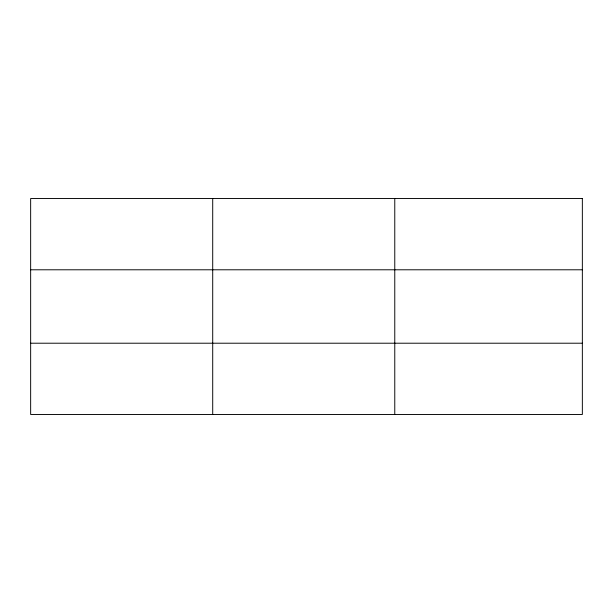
<?xml version="1.0" encoding="UTF-8"?>
<svg xmlns="http://www.w3.org/2000/svg" width="613" height="613" viewBox="0 0 613 613"><rect width="100%" height="100%" fill="white"/><g stroke="black" fill="none" stroke-linecap="round" stroke-linejoin="round"><path stroke-width="0.92" d="M212.711 414.465L212.711 198.535M394.772 414.465L394.772 198.535M30.65 269.789L582.35 269.789M30.65 343.211L582.35 343.211M582.35 198.535L582.35 414.465L30.65 414.465L30.65 198.535L582.35 198.535"/></g></svg>
